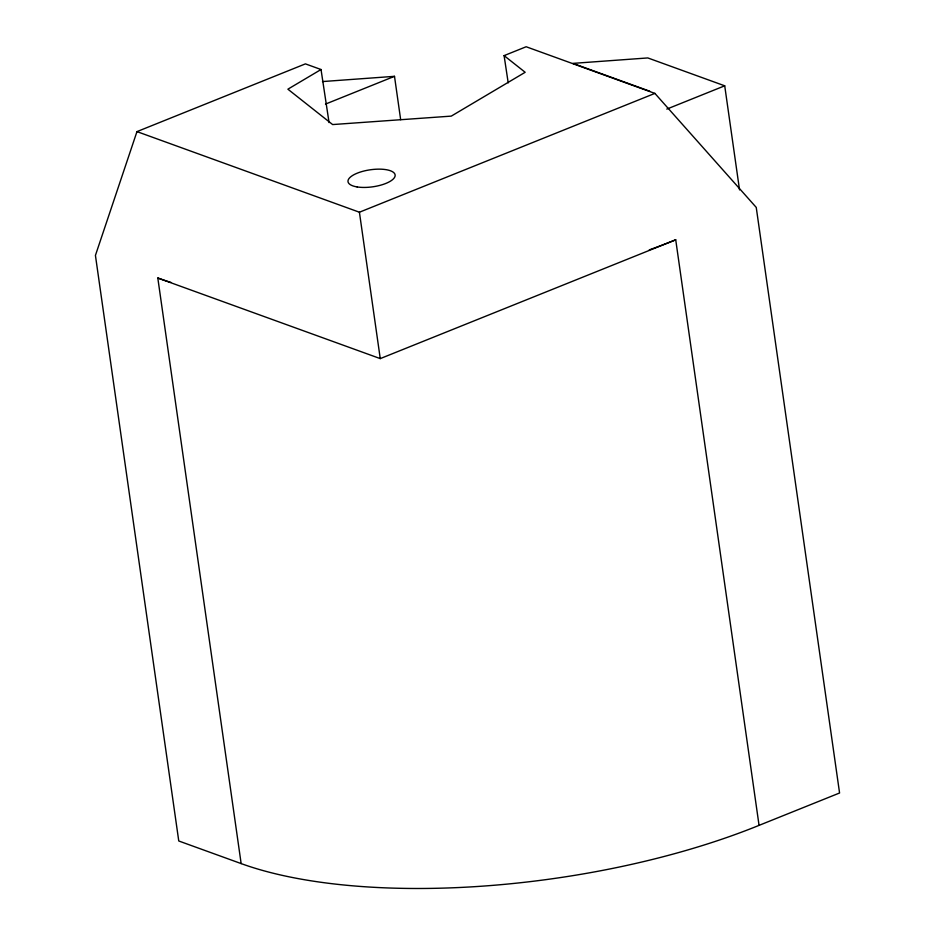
<?xml version="1.0" encoding="UTF-8"?>
<svg xmlns="http://www.w3.org/2000/svg" width="935" height="935" viewBox="0 0 935 935"><rect width="100%" height="100%" fill="white"/><g stroke="black" fill="none" stroke-linecap="round" stroke-linejoin="round"><path stroke-width="1.4" d="M329.062 122.59L321.032 69.517L305.418 63.872L136.966 131.613L95.428 255.407L178.76 840.986L241.148 863.589A371.522 134.348 -8.1 0 0 759.056 825.371L839.572 792.997L756.24 207.406L654.886 93.395L526.16 46.75L504.094 55.621L508.208 82.876M321.032 69.517L287.886 89.187L332.638 124.565L451.278 116.115L525.166 72.287L504.094 55.621M325.474 104.101L394.5 76.331L400.671 119.715M136.966 131.613L359.414 212.222L654.886 93.395M666.795 109.103L724.719 85.81L739.538 189.91M241.148 863.589L157.805 278.011L380.253 358.608L675.724 239.792L759.056 825.371M322.493 81.567L394.5 76.331M724.719 85.81L647.815 57.935L572.921 63.381L649.825 91.244M359.414 212.222L380.253 358.608M675.724 239.792A371.522 134.348 -8.1 0 1 649.276 249.867M170.976 282.417A371.522 134.348 -8.1 0 1 157.805 278.011M357.1 186.93A23.796 8.602 -8.1 0 0 394.932 176.598A23.796 8.602 -8.1 0 0 362.686 171.35A23.796 8.602 -8.1 0 0 357.1 186.93"/></g></svg>
